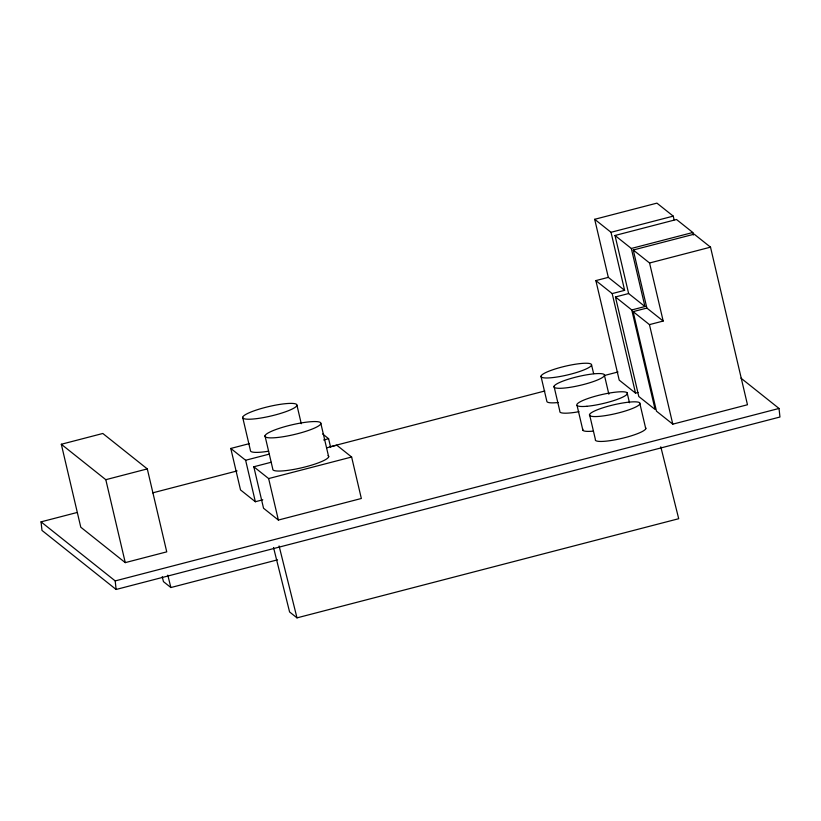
<?xml version="1.0" encoding="UTF-8"?>
<svg xmlns="http://www.w3.org/2000/svg" width="821" height="821" viewBox="0 0 821 821"><rect width="100%" height="100%" fill="white"/><g stroke="black" fill="none" stroke-linecap="round" stroke-linejoin="round"><path stroke-width="1.23" d="M608.31 277.365L595.872 280.597L612.179 293.59L624.627 290.347L608.31 277.365L594.691 219.299L656.933 203.136L673.241 216.128L674.113 219.843M594.691 219.299L611.009 232.292L673.241 216.128M628.629 293.538L615.452 296.966L631.76 309.958L644.947 306.531L628.629 293.538L615.011 235.483L676.514 219.505L692.821 232.497L693.406 234.98M615.011 235.483L631.328 248.465L692.821 232.497M646.876 308.07L633.258 250.005L694.197 234.17L710.514 247.162L747.469 404.753L672.789 424.159L656.482 411.167L633.135 311.631L646.876 308.07L663.183 321.052L649.452 324.623L633.135 311.631M633.258 250.005L649.565 262.997L710.514 247.162M61.318 444.264L102.81 433.478L147.298 468.904L166.745 551.856L125.264 562.631L80.776 527.205L61.318 444.264L105.806 479.69L125.264 562.631M105.806 479.69L147.298 468.904M262.782 499.794L255.352 501.734L240.522 489.921L230.793 448.451L249.379 443.617M230.793 448.451L245.623 460.253L269.155 454.146M323.648 439.984L328.605 438.701L330.606 447.24M740.953 378.132L779.026 408.458L779.95 417.017L116.12 589.468L41.974 530.417L41.05 521.858L77.03 512.509M152.727 492.846L237.095 470.936M330.155 446.757L544.816 390.991M604.369 375.515L618.018 371.975M326.881 447.784L336.795 445.208L351.624 457.02L361.343 498.491L278.37 520.052L263.541 508.24L253.812 466.769L271.156 462.264M253.812 466.769L268.641 478.571L351.624 457.02M595.872 280.597L619.208 380.123L635.526 393.115L637.968 392.479M41.05 521.858L115.197 580.909L779.026 408.458M162.23 576.681L163.461 581.637L170.881 587.538L277.549 559.83M273.526 547.494L289.587 611.963L296.997 617.864L678.7 518.708L660.792 446.798M322.674 433.981L328.605 438.701M279.089 545.965L296.997 617.864M167.792 575.141L170.881 587.538M649.565 262.997L663.183 321.052M649.452 324.623L672.789 424.159M631.328 248.465L644.947 306.531M631.76 309.958L655.107 409.484L638.8 396.502L615.452 296.966M611.009 232.292L624.627 290.347M639.939 403.87A25.954 4.505 -13.2 0 1 600.284 416.278A25.954 4.505 -13.2 0 1 603.999 407.452A25.954 4.505 -13.2 0 1 639.939 403.87L645.768 428.757M612.179 293.59L635.526 393.115M627.141 392.807L629.481 402.762M604.482 375.515A25.954 4.505 -13.2 0 1 565.146 387.974A25.954 4.505 -13.2 0 1 568.111 379.312A25.954 4.505 -13.2 0 1 604.482 375.515L608.854 394.183M591.561 364.904A25.954 4.505 -13.2 0 1 553.457 377.506A25.954 4.505 -13.2 0 1 553.816 369.419A25.954 4.505 -13.2 0 1 591.561 364.904L593.614 373.617M589.54 414.533L595.379 439.409A25.954 4.505 -13.2 0 0 621.733 438.435A25.954 4.505 -13.2 0 0 645.47 427.618M577.06 405.461L582.9 430.348M554.021 386.352L559.85 411.239A25.954 4.505 -13.2 0 0 579.01 411.69M540.988 376.316L546.827 401.192A25.954 4.505 -13.2 0 0 558.177 402.516M320.888 423.615A28.725 4.988 -13.2 0 1 277.775 437.46A28.725 4.988 -13.2 0 1 280.135 428.069A28.725 4.988 -13.2 0 1 320.888 423.615L328.667 456.794M296.956 405.287A27.863 4.844 -13.2 0 1 255.547 418.772A27.863 4.844 -13.2 0 1 256.932 409.853A27.863 4.844 -13.2 0 1 296.956 405.287L301.276 423.718M264.988 435.818L272.767 468.996A28.725 4.988 -13.2 0 0 303.011 467.477A28.725 4.988 -13.2 0 0 328.072 455.604M268.641 478.571L278.37 520.052M242.667 417.314L250.446 450.493A27.863 4.844 -13.2 0 0 268.672 451.191M245.623 460.253L255.352 501.734M115.197 580.909L116.12 589.468M592.711 431.169A25.954 4.505 -13.2 0 1 582.838 429.157M586.882 406.282A25.954 4.505 -13.2 0 0 627.203 393.998A25.954 4.505 -13.2 0 0 592.228 397.118A25.954 4.505 -13.2 0 0 586.882 406.282"/></g></svg>
